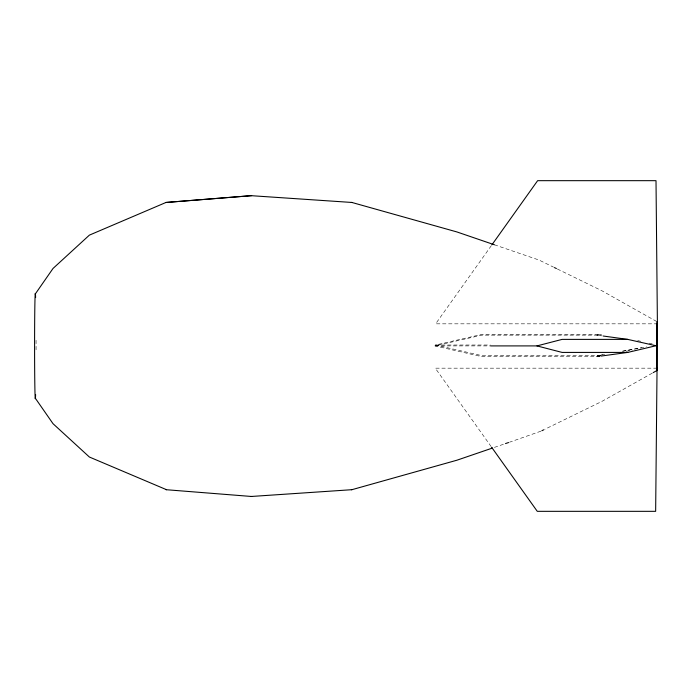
<?xml version="1.0" encoding="UTF-8"?>
<svg xmlns="http://www.w3.org/2000/svg" width="692" height="692" viewBox="0 0 692 692"><rect width="100%" height="100%" fill="white"/><g stroke="black" fill="none" stroke-linecap="round" stroke-linejoin="round"><path stroke-width="0.52" stroke-dasharray="3.46 2.59" d="M491.329 245.66L435.64 323.83L657.4 323.83M652.279 373.126L601.858 401.421L544.768 429.3M540.902 431.185L509.589 442.188M494.391 447.387L505.532 443.572M600.613 355.333L482.454 355.774L435.597 345.023L482.454 334.262L597.412 334.262L601.685 334.85M599.99 356.216L481.822 356.657L434.974 345.905L481.822 335.144L596.789 335.144L602.126 335.88M600.552 355.195L597.412 355.774L602.671 354.832M601.599 355.005L604.73 354.434M622.506 351.164L646.562 346.753M599.929 356.077L596.789 356.657L599.947 356.095M626.07 351.276L632.341 350.126M622.653 351.251L641.588 347.851M435.597 345.023L490.351 345.023M434.974 345.905L490.801 345.905M657.045 368.17L435.285 368.17L490.974 446.34M597.412 334.262L601.625 335.023M596.789 335.144L602.049 336.087M637.678 340.594L640.783 341.294M649.07 343.154L652.184 343.855M494.391 244.769L538.964 260.019L553.479 267.112M557.354 268.998L601.858 290.735L656.95 321.65M36.062 340.265A52.462 0.735 90 0 1 36.062 351.882"/><path stroke-width="1.04" d="M657.045 368.17L655.653 511.327L537.277 511.327L491.605 447.214M653.213 372.599L656.95 370.505L657.037 323.32M35.231 294.065L53.016 268.47L89.38 235.133L165.976 202.462L251.084 195.672L351.899 202.462L456.91 231.941L494.391 244.769M491.951 244.786L537.632 180.673L656.007 180.673L657.4 323.83M541.871 430.718L543.808 429.767M492.367 448.079L456.91 460.215L351.899 489.694L251.084 496.484M505.532 443.572L508.577 442.534M490.801 345.905L536.966 345.905L562.12 339.383L627.731 339.383L656.734 345.905M601.054 356.069L627.731 352.418L655.341 345.905M251.646 195.672L165.976 202.462M351.372 202.462L351.899 202.462M656.95 321.65L656.95 370.505M627.731 352.418L562.12 352.418L536.966 345.905M35.231 398.09L53.016 423.686L89.38 457.023L166.504 489.694M351.372 489.694L351.899 489.694M165.976 489.694L251.646 496.484M603.19 336.018L627.731 339.383M554.448 267.579L556.385 268.531M35.612 394.544A52.462 0.735 90 0 1 34.591 346.078A52.462 0.735 90 0 1 35.612 297.612"/></g></svg>
